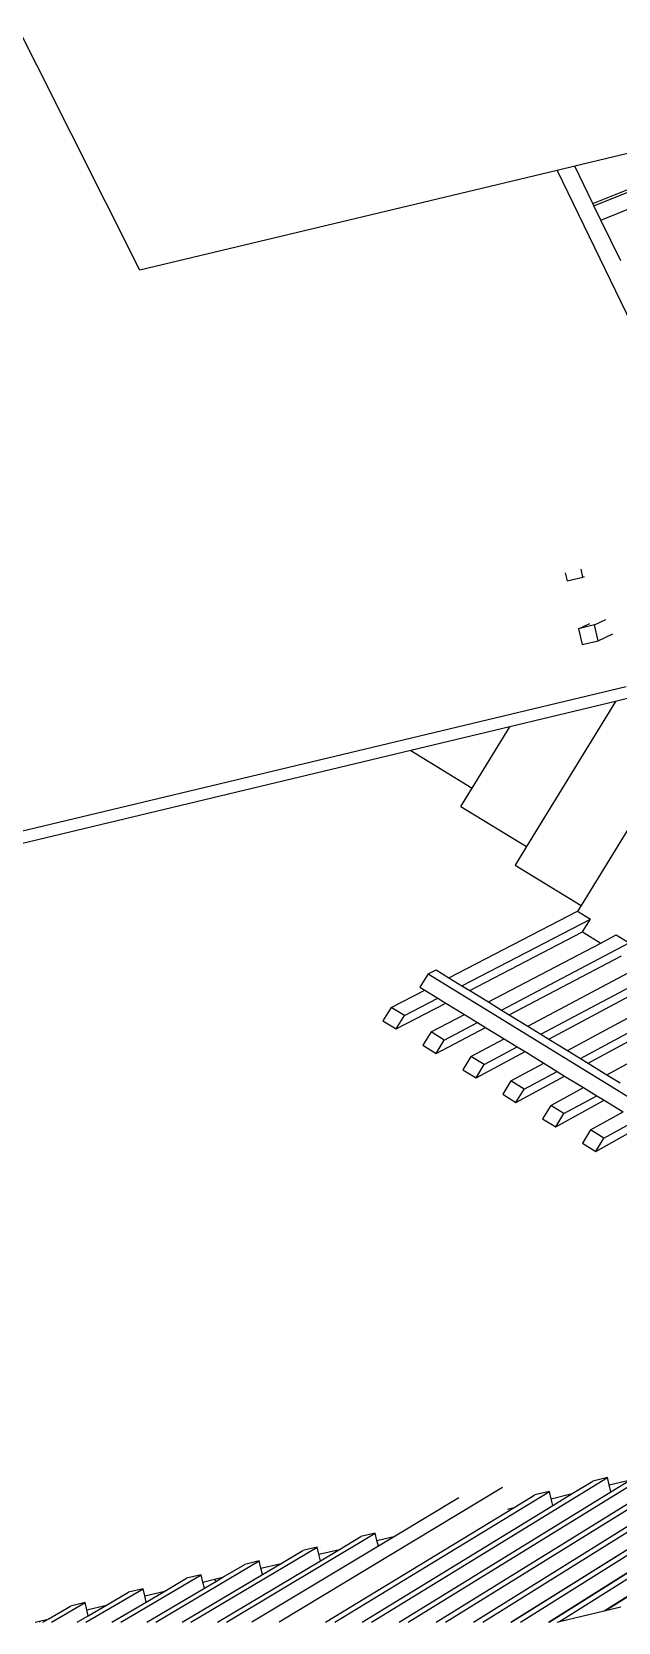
# Model space of a CAD drawing. Extents: x -86023 to 86023, y -39538 to 39538.
# Drawn here: x -68049 to -62030, y -39538 to -23220 of the extents above; entities that cross this region are included whole.
import ezdxf

# ---------------------------------------------------------------- set-up
doc = ezdxf.new("R2010")
doc.units = 0
doc.layers.get('0').update_dxf_attribs({"linetype": 'CONTINUOUS'})

msp = doc.modelspace()

# ---------------------------------------------------------------- linework, layer by layer
for p, q in [((-66941, -25667), (-69047, -21464)), ((-62208, -25152), (-58473, -23642)), ((-59650, -23923), (-62475, -24599)), ((-62290, -24982), (-59650, -23923)), ((-62279, -25004), (-59496, -23886)), ((-62475, -24599), (-62656, -24642)), ((-62290, -24982), (-62475, -24599)), ((-62656, -24642), (-66941, -25667)), ((-62656, -24642), (-60285, -29543)), ((-62279, -25004), (-62290, -24982)), ((-62208, -25152), (-62279, -25004)), ((-62005, -25571), (-62208, -25152)), ((-62575, -28772), (-62555, -28854)), ((-62555, -28854), (-62392, -28815)), ((-62392, -28815), (-62411, -28733)), ((-62392, -28815), (-62375, -28807)), ((-62438, -29345), (-62321, -29290)), ((-62274, -29305), (-62438, -29345)), ((-62438, -29345), (-62399, -29508)), ((-62274, -29305), (-62157, -29251)), ((-62235, -29469), (-62274, -29305)), ((-62399, -29508), (-62235, -29469)), ((-62235, -29469), (-62085, -29398)), ((-61949, -29941), (-71205, -32155)), ((-61084, -30022), (-62411, -32184)), ((-62058, -30091), (-63142, -30350)), ((-62058, -30091), (-62972, -31580)), ((-61921, -30058), (-62058, -30091)), ((-63142, -30350), (-64159, -30593)), ((-63529, -30980), (-63142, -30350)), ((-64159, -30593), (-70759, -32172)), ((-64159, -30593), (-63529, -30980)), ((-63644, -31167), (-63529, -30980)), ((-63644, -31167), (-62972, -31580)), ((-62972, -31580), (-63088, -31769)), ((-63088, -31769), (-62411, -32184)), ((-63769, -32925), (-62447, -32242)), ((-62411, -32184), (-62447, -32242)), ((-62447, -32242), (-62314, -32323)), ((-63634, -33008), (-62314, -32323)), ((-63553, -33058), (-62396, -32456)), ((-62396, -32456), (-62314, -32323)), ((-62396, -32456), (-62210, -32570)), ((-63363, -33174), (-62210, -32570)), ((-63228, -33257), (-61917, -32567)), ((-62210, -32570), (-62050, -32486)), ((-62050, -32486), (-61917, -32567)), ((-63148, -33306), (-61998, -32700)), ((-63982, -32886), (-64065, -33022)), ((-63982, -32886), (-63900, -32844)), ((-63982, -32886), (-55355, -38182)), ((-63900, -32844), (-63769, -32925)), ((-63769, -32925), (-63634, -33008)), ((-62958, -33423), (-61812, -32814)), ((-62823, -33506), (-61520, -32811)), ((-62743, -33555), (-61601, -32944)), ((-64361, -33230), (-64016, -33052)), ((-64065, -33022), (-64016, -33052)), ((-64016, -33052), (-63880, -33136)), ((-63634, -33008), (-63553, -33058)), ((-63553, -33058), (-63363, -33174)), ((-62552, -33672), (-61413, -33059)), ((-62417, -33755), (-61123, -33055)), ((-64361, -33230), (-64445, -33367)), ((-64224, -33314), (-64361, -33230)), ((-64308, -33451), (-63799, -33186)), ((-64224, -33314), (-63880, -33136)), ((-63880, -33136), (-63799, -33186)), ((-63799, -33186), (-63609, -33302)), ((-63363, -33174), (-63228, -33257)), ((-63228, -33257), (-63148, -33306)), ((-62339, -33803), (-61204, -33188)), ((-64445, -33367), (-64308, -33451)), ((-64308, -33451), (-64224, -33314)), ((-63951, -33482), (-63609, -33302)), ((-63899, -33702), (-63392, -33435)), ((-63815, -33566), (-63473, -33386)), ((-63609, -33302), (-63473, -33386)), ((-63473, -33386), (-63392, -33435)), ((-63392, -33435), (-63201, -33552)), ((-63148, -33306), (-62958, -33423)), ((-62958, -33423), (-62823, -33506)), ((-62146, -33921), (-61015, -33304)), ((-63951, -33482), (-64035, -33618)), ((-63815, -33566), (-63951, -33482)), ((-63899, -33702), (-63815, -33566)), ((-63542, -33733), (-63201, -33552)), ((-63201, -33552), (-63066, -33636)), ((-62823, -33506), (-62743, -33555)), ((-62743, -33555), (-62552, -33672)), ((-64035, -33618), (-63899, -33702)), ((-63542, -33733), (-63626, -33870)), ((-63406, -33817), (-63542, -33733)), ((-63489, -33953), (-62986, -33684)), ((-63406, -33817), (-63066, -33636)), ((-63066, -33636), (-62986, -33684)), ((-62986, -33684), (-62794, -33802)), ((-62552, -33672), (-62417, -33755)), ((-62417, -33755), (-62339, -33803)), ((-63626, -33870), (-63489, -33953)), ((-63489, -33953), (-63406, -33817)), ((-63133, -33984), (-62794, -33802)), ((-63080, -34205), (-62580, -33934)), ((-62996, -34068), (-62658, -33886)), ((-62794, -33802), (-62658, -33886)), ((-62658, -33886), (-62580, -33934)), ((-62580, -33934), (-62387, -34052)), ((-62339, -33803), (-62146, -33921)), ((-62146, -33921), (-62011, -34004)), ((-63133, -33984), (-63216, -34121)), ((-62996, -34068), (-63133, -33984)), ((-63080, -34205), (-62996, -34068)), ((-62723, -34236), (-62387, -34052)), ((-62387, -34052), (-62251, -34136)), ((-63216, -34121), (-63080, -34205)), ((-62723, -34236), (-62807, -34372)), ((-62587, -34320), (-62723, -34236)), ((-62670, -34456), (-62174, -34183)), ((-62587, -34320), (-62251, -34136)), ((-62251, -34136), (-62174, -34183)), ((-62174, -34183), (-61980, -34302)), ((-62807, -34372), (-62670, -34456)), ((-62670, -34456), (-62587, -34320)), ((-62314, -34487), (-61980, -34302)), ((-62177, -34571), (-61844, -34386)), ((-62314, -34487), (-62397, -34624)), ((-62177, -34571), (-62314, -34487)), ((-62261, -34707), (-61768, -34432)), ((-62261, -34707), (-62177, -34571)), ((-62397, -34624), (-62261, -34707)), ((-62633, -39532), (-59163, -37342)), ((-62160, -39419), (-58916, -37361)), ((-63033, -39538), (-59759, -37484)), ((-62740, -39538), (-59513, -37504)), ((-62173, -39422), (-59128, -37491)), ((-63420, -39538), (-60354, -37627)), ((-63130, -39538), (-60111, -37647)), ((-62746, -39538), (-59723, -37633)), ((-63804, -39538), (-60950, -37769)), ((-63516, -39538), (-60709, -37790)), ((-63133, -39538), (-60319, -37776)), ((-64185, -39538), (-61546, -37912)), ((-63516, -39538), (-60914, -37918)), ((-63219, -38155), (-65511, -39538)), ((-64564, -39538), (-62141, -38054)), ((-63900, -39538), (-61510, -38059)), ((-62502, -38219), (-62290, -38090)), ((-62141, -38054), (-62290, -38090)), ((-62123, -38129), (-62141, -38054)), ((-62123, -38129), (-61904, -38076)), ((-62106, -38201), (-62123, -38129)), ((-62106, -38201), (-61904, -38076)), ((-64940, -39538), (-62737, -38197)), ((-64658, -39538), (-62702, -38342)), ((-63666, -38262), (-64319, -38654)), ((-64280, -39538), (-62106, -38201)), ((-63099, -38362), (-62886, -38232)), ((-62737, -38197), (-62886, -38232)), ((-62719, -38271), (-62737, -38197)), ((-62719, -38271), (-62502, -38219)), ((-62702, -38342), (-62719, -38271)), ((-62702, -38342), (-62502, -38219)), ((-65033, -39538), (-63099, -38362)), ((-63166, -38378), (-63099, -38362)), ((-66050, -39538), (-64524, -38624)), ((-64892, -38791), (-64673, -38660)), ((-64524, -38624), (-64673, -38660)), ((-64506, -38699), (-64524, -38624)), ((-64506, -38699), (-64319, -38654)), ((-64319, -38654), (-64492, -38758)), ((-66415, -39538), (-65119, -38767)), ((-64492, -38758), (-65790, -39538)), ((-65490, -38934), (-65268, -38802)), ((-65119, -38767), (-65268, -38802)), ((-65102, -38841), (-65119, -38767)), ((-65102, -38841), (-64892, -38791)), ((-65086, -38907), (-64892, -38791)), ((-64492, -38758), (-64506, -38699)), ((-66777, -39538), (-65715, -38909)), ((-66142, -39538), (-65086, -38907)), ((-66087, -39077), (-65864, -38945)), ((-65715, -38909), (-65864, -38945)), ((-65697, -38984), (-65715, -38909)), ((-65697, -38984), (-65490, -38934)), ((-65682, -39048), (-65697, -38984)), ((-65682, -39048), (-65490, -38934)), ((-65086, -38907), (-65102, -38841)), ((-67136, -39538), (-66311, -39052)), ((-66685, -39220), (-66460, -39087)), ((-66506, -39538), (-65682, -39048)), ((-66311, -39052), (-66460, -39087)), ((-66293, -39126), (-66311, -39052)), ((-66293, -39126), (-66173, -39097)), ((-66278, -39189), (-66293, -39126)), ((-66278, -39189), (-66159, -39119)), ((-66173, -39097), (-66087, -39077)), ((-66173, -39097), (-66159, -39119)), ((-66159, -39119), (-66087, -39077)), ((-67493, -39538), (-66906, -39194)), ((-67283, -39363), (-67055, -39230)), ((-66906, -39194), (-67055, -39230)), ((-66888, -39269), (-66906, -39194)), ((-66888, -39269), (-66685, -39220)), ((-66874, -39331), (-66888, -39269)), ((-66874, -39331), (-66685, -39220)), ((-66867, -39538), (-66278, -39189)), ((-67880, -39506), (-67651, -39372)), ((-67847, -39538), (-67502, -39337)), ((-67502, -39337), (-67651, -39372)), ((-67582, -39538), (-67469, -39472)), ((-67484, -39411), (-67502, -39337)), ((-67484, -39411), (-67283, -39363)), ((-67469, -39472), (-67484, -39411)), ((-67469, -39472), (-67283, -39363)), ((-67226, -39538), (-66874, -39331)), ((-62633, -39532), (-62173, -39422)), ((-62173, -39422), (-62160, -39419)), ((-62160, -39419), (-62002, -39381)), ((-68014, -39538), (-67974, -39528)), ((-67974, -39528), (-67880, -39506)), ((-67974, -39528), (-67968, -39538)), ((-67935, -39538), (-67880, -39506)), ((-62658, -39538), (-62633, -39532))]:
    msp.add_line(p, q)

doc.saveas('drawing.dxf')
